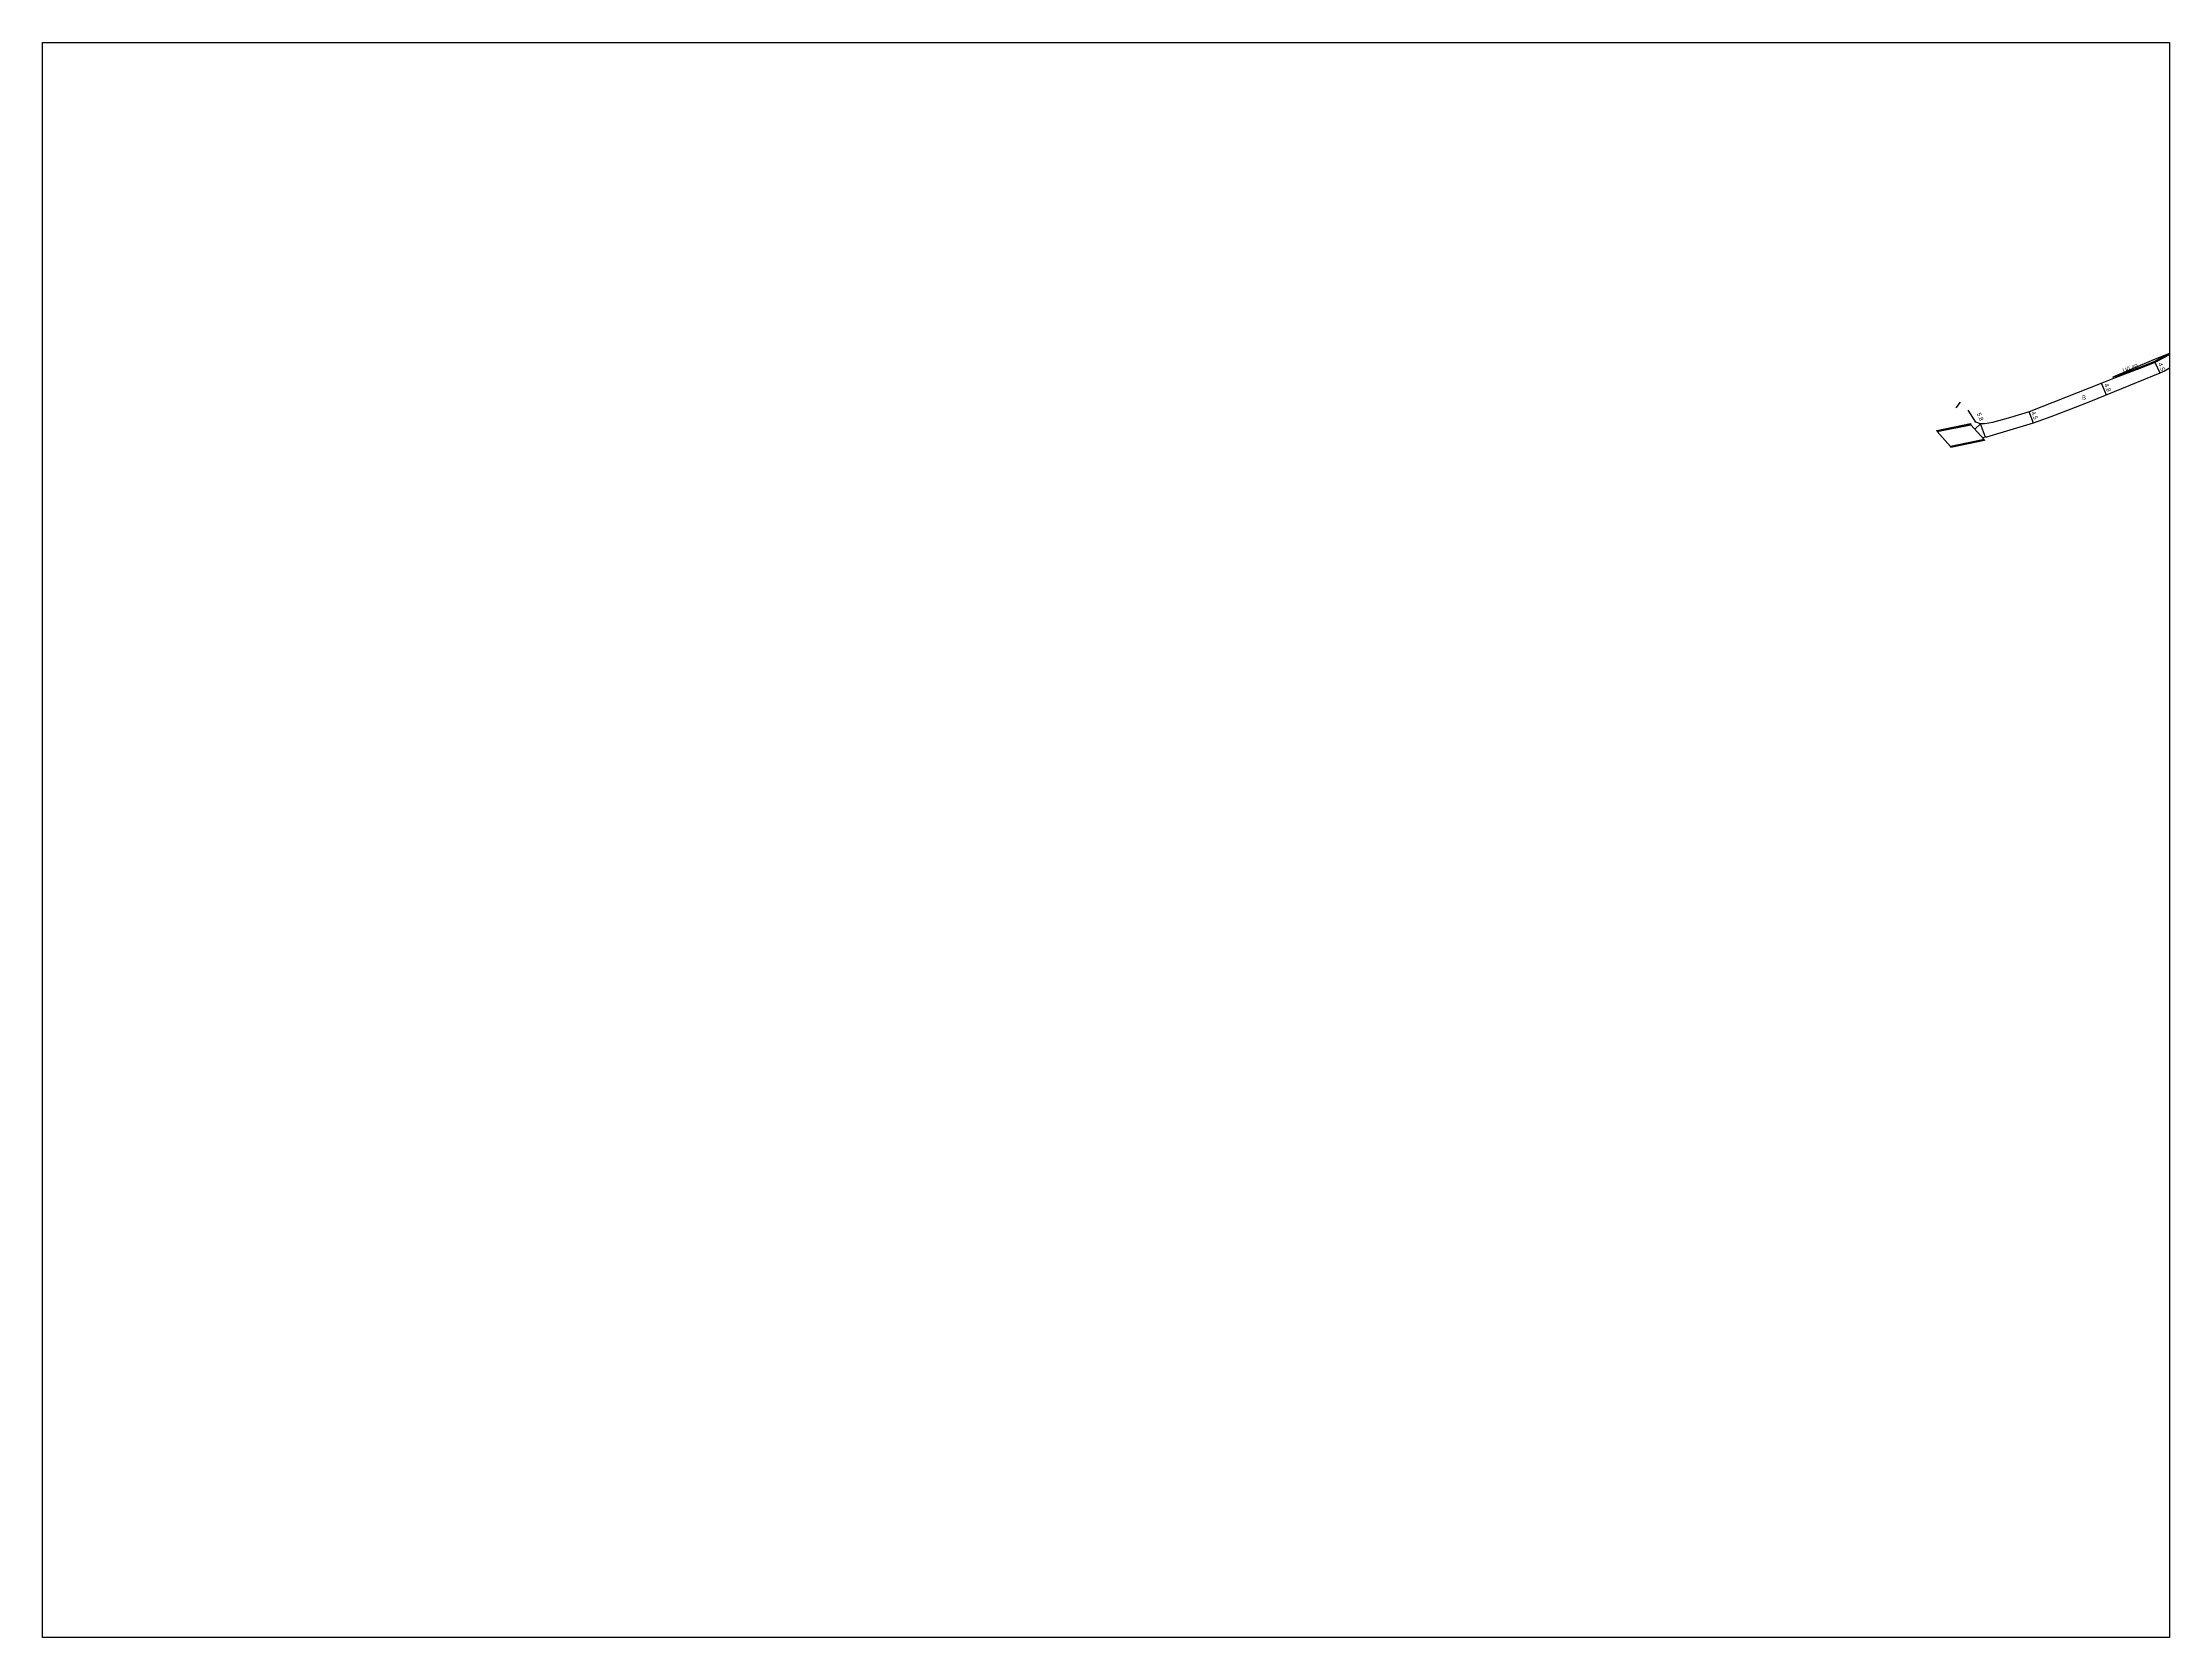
# Model space of a CAD drawing. Header units: metres. Extents: x -8000 to -4000, y -105000 to -102000.
# Drawn here: x -4800 to -4000, y -103800 to -103200 of the extents above; entities that cross this region are included whole.
import ezdxf

# ---------------------------------------------------------------- set-up
doc = ezdxf.new("R2010")
doc.units = ezdxf.units.M
doc.header["$LTSCALE"] = 2.5
for name, color, linetype in [('その他', 7, 'Continuous'), ('側溝・桝', 7, 'Continuous'), ('図郭', 7, 'Continuous'), ('幅員', 7, 'Continuous'), ('舗装', 7, 'Continuous'), ('道路', 7, 'Continuous')]:
    doc.layers.add(name, color=color, linetype=linetype)
doc.styles.get("Standard").update_dxf_attribs({"font": ''})
doc.styles.get('Standard').set_extended_font_data('@MS PGothic')

msp = doc.modelspace()

# ---------------------------------------------------------------- linework, layer by layer
at = {"layer": 'その他', "flags": 128}
msp.add_lwpolyline([(-4071.02, -103343.41), (-4073.2, -103345.48)], dxfattribs=at)
at = {"layer": '側溝・桝'}
msp.add_lwpolyline([(-4000, -103317.02), (-4006, -103319.36), (-4021.27, -103325.88), (-4021.12, -103326.25)], dxfattribs=at)
at = {"layer": '側溝・桝', "flags": 128}
for points in [[(-4002.35, -103318.26), (-4005.61, -103319.98), (-4009.65, -103321.62), (-4020.5, -103325.76), (-4020.56, -103325.78), (-4020.41, -103326.16)], [(-4000, -103316.97), (-4002.35, -103318.26)]]:
    msp.add_lwpolyline(points, dxfattribs=at)
at = {"layer": '図郭'}
msp.add_lwpolyline([(-4800, -103800), (-4800, -103200), (-4000, -103200), (-4000, -103800)], close=True, dxfattribs=at)
at = {"layer": '幅員'}
for points in [[(-4003.55, -103324.43), (-4005.41, -103320.32)], [(-4023.7, -103332.6), (-4025.5, -103328.15)], [(-4069.24, -103348.45), (-4071.02, -103343.41)], [(-4051.2, -103343.23), (-4052.71, -103338.98)]]:
    msp.add_lwpolyline(points, dxfattribs=at)
at = {"layer": '道路', "flags": 128}
for points in [[(-4002.16, -103318.61), (-4005.44, -103320.34), (-4009.49, -103321.99), (-4020.36, -103326.14), (-4025.49, -103328.15), (-4052.71, -103338.98), (-4059.82, -103341.08), (-4066.51, -103342.9), (-4067.97, -103343.24), (-4069.56, -103343.41), (-4071.02, -103343.41), (-4072.78, -103342.83), (-4075.77, -103338.25)], [(-4000, -103317.42), (-4002.16, -103318.61)], [(-4000, -103322.56), (-4001.84, -103323.57), (-4003.58, -103324.44), (-4020.83, -103331.46), (-4030.37, -103335.27), (-4035.49, -103337.31), (-4044.57, -103340.76), (-4051.24, -103343.24), (-4068.83, -103348.43), (-4069.22, -103348.45), (-4070.3, -103348.69)]]:
    msp.add_lwpolyline(points, dxfattribs=at)
at = {"layer": '道路'}
for points in [[(-4078.69, -103335.28), (-4080.34, -103337.43)], [(-4087.41, -103346.34), (-4074.77, -103343.76), (-4074.85, -103343.36)], [(-4087.41, -103346.34), (-4082.34, -103351.93)], [(-4082.34, -103351.93), (-4069.7, -103349.34)]]:
    msp.add_lwpolyline(points, dxfattribs=at)
for points in [[(-4087.41, -103346.34), (-4087.49, -103345.95), (-4074.85, -103343.36), (-4074.77, -103343.76)], [(-4087.41, -103346.34), (-4074.77, -103343.76), (-4069.7, -103349.34), (-4082.34, -103351.93)], [(-4082.34, -103351.93), (-4069.7, -103349.34), (-4069.62, -103349.74), (-4082.26, -103352.32)]]:
    msp.add_lwpolyline(points, close=True, dxfattribs=at)

# ---------------------------------------------------------------- texts
at = {"layer": '側溝・桝'}
msp.add_text('U0.40', height=1.6, rotation=19.32945, dxfattribs=at).set_placement((-4017.28, -103324.22))
at = {"layer": '幅員'}
for s, p in [('4.5', (-4004.28, -103320.85)), ('4.8', (-4024.53, -103328.63)), ('5.8', (-4072.5, -103339.64)), ('4.5', (-4052, -103339.11))]:
    msp.add_text(s, height=1.6, rotation=291.4644, dxfattribs=at).set_placement(p)
at = {"layer": '舗装'}
msp.add_text('B', height=1.6, dxfattribs=at).set_placement((-4032.88, -103334.35))

doc.saveas('drawing.dxf')
